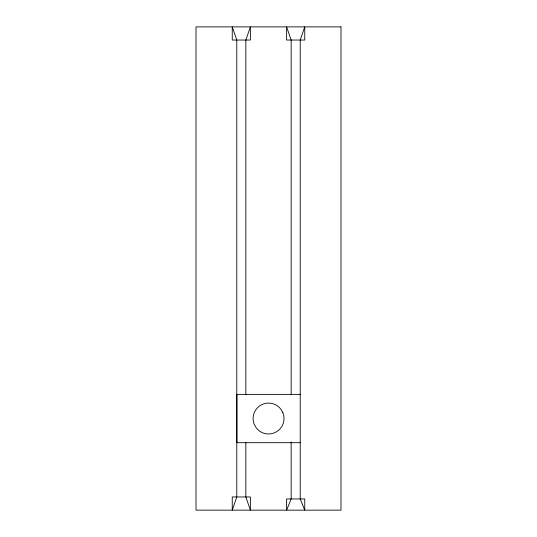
<?xml version="1.0" encoding="UTF-8"?>
<svg xmlns="http://www.w3.org/2000/svg" width="537" height="537" viewBox="0 0 537 537"><rect width="100%" height="100%" fill="white"/><g stroke="black" fill="none" stroke-linecap="round" stroke-linejoin="round"><path stroke-width="0.81" d="M300.217 394.373L236.904 394.373L236.904 442.696L300.217 442.696M291.155 394.373L291.155 40.04L286.624 26.877L286.624 40.04L304.748 40.04L304.748 26.85L300.217 40.04L300.217 498.947L304.748 510.15L304.748 498.947L286.624 498.947L286.624 510.15L291.155 498.947L291.155 441.897M245.845 394.675L245.845 40.04L250.376 26.877L250.376 40.04L232.252 40.04L232.252 26.85L236.783 40.04L236.783 496.96L232.252 510.15L232.252 496.96L250.376 496.96L250.376 510.15L245.845 496.96L245.845 442.461M340.988 26.877L196.012 26.877L196.012 510.15L340.988 510.15L340.988 26.877M282.831 412.577L280.804 409.087A15.466 15.466 0 0 0 254.29 424.485L256.317 427.976A15.466 15.466 0 0 0 282.831 412.577"/></g></svg>
